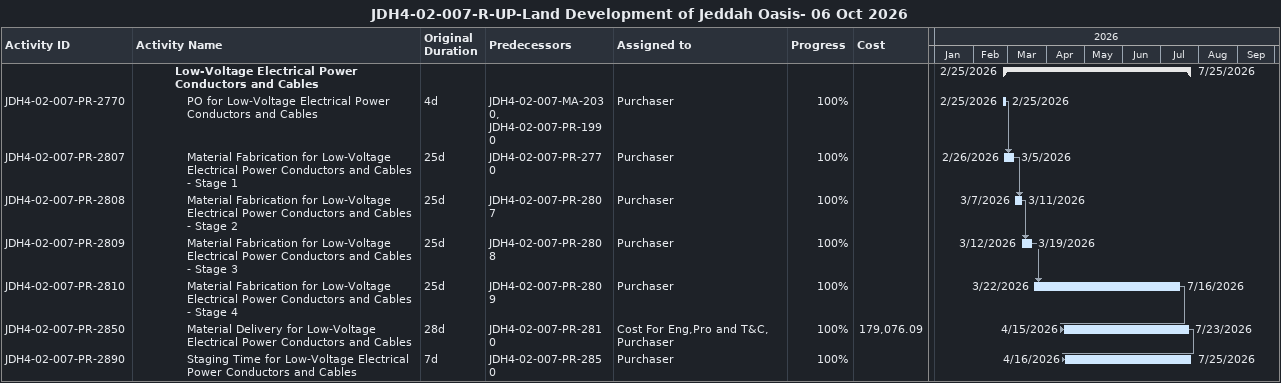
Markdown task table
JDH4-02-007-R-UP-Land Development of Jeddah Oasis- 06 Oct 2026

| ID | Level | Task | Original duration | Start | Finish | Predecessors | Resources | % complete | Cost |
|---|---|---|---|---|---|---|---|---|---|
|  | 4 | **Low-Voltage Electrical Power Conductors and Cables** |  | 2026-02-25 | 2026-07-25 |  |  |  |  |
| JDH4-02-007-PR-2770 | 5 | PO for Low-Voltage Electrical Power Conductors and Cables | 4d | 2026-02-25 | 2026-02-25 | JDH4-02-007-MA-2030, JDH4-02-007-PR-1990 | Purchaser | 100 |  |
| JDH4-02-007-PR-2807 | 5 | Material Fabrication for Low-Voltage Electrical Power Conductors and Cables - Stage 1 | 25d | 2026-02-26 | 2026-03-05 | JDH4-02-007-PR-2770 | Purchaser | 100 |  |
| JDH4-02-007-PR-2808 | 5 | Material Fabrication for Low-Voltage Electrical Power Conductors and Cables - Stage 2 | 25d | 2026-03-07 | 2026-03-11 | JDH4-02-007-PR-2807 | Purchaser | 100 |  |
| JDH4-02-007-PR-2809 | 5 | Material Fabrication for Low-Voltage Electrical Power Conductors and Cables - Stage 3 | 25d | 2026-03-12 | 2026-03-19 | JDH4-02-007-PR-2808 | Purchaser | 100 |  |
| JDH4-02-007-PR-2810 | 5 | Material Fabrication for Low-Voltage Electrical Power Conductors and Cables - Stage 4 | 25d | 2026-03-22 | 2026-07-16 | JDH4-02-007-PR-2809 | Purchaser | 100 |  |
| JDH4-02-007-PR-2850 | 5 | Material Delivery for Low-Voltage Electrical Power Conductors and Cables | 28d | 2026-04-15 | 2026-07-23 | JDH4-02-007-PR-2810 | Cost For Eng,Pro and T&C, Purchaser | 100 | 179076.09 |
| JDH4-02-007-PR-2890 | 5 | Staging Time for Low-Voltage Electrical Power Conductors and Cables | 7d | 2026-04-16 | 2026-07-25 | JDH4-02-007-PR-2850 | Purchaser | 100 |  |
